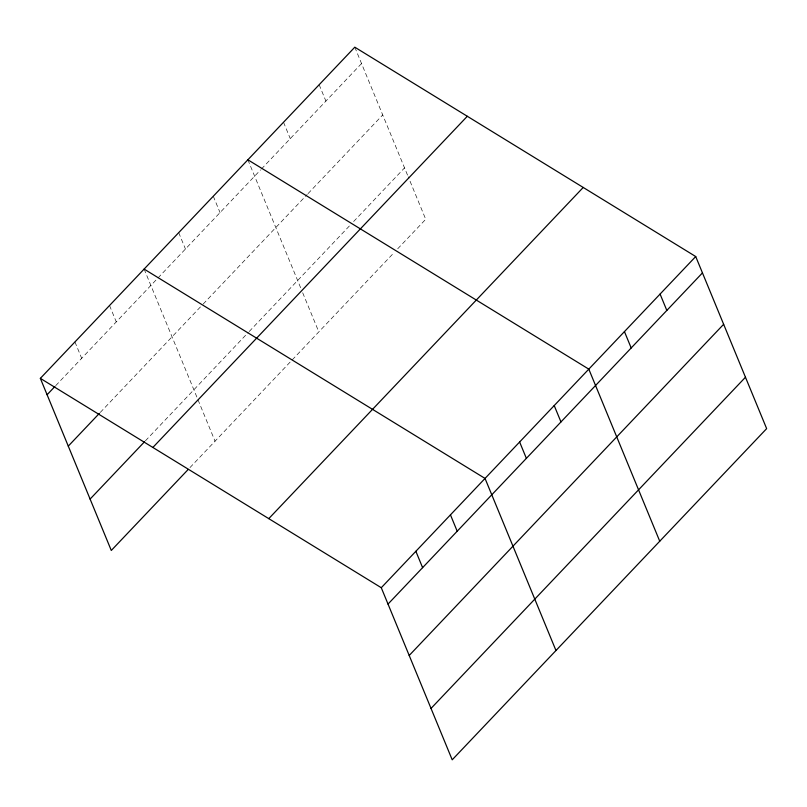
<?xml version="1.0" encoding="UTF-8"?>
<svg xmlns="http://www.w3.org/2000/svg" width="807" height="807" viewBox="0 0 807 807"><rect width="100%" height="100%" fill="white"/><g stroke="black" fill="none" stroke-linecap="round" stroke-linejoin="round"><path stroke-width="0.61" stroke-dasharray="4.04 3.03" d="M55.744 385.625L260.57 169.904M261.418 169.006L361.536 63.551M100.27 412.427L202.305 304.955M203.172 304.047L307.205 194.477M308.052 193.589L382.72 114.947M145.442 440.783L248.344 332.403M249.212 331.495L350.238 225.082M353.637 221.511L404.539 167.886M189.968 467.586L394.33 252.349M397.72 248.768L425.723 219.282L408.231 176.824M354.798 47.189L407.767 175.714M319.158 84.725L325.897 101.087M283.519 122.261L290.268 138.622M247.88 159.796L300.86 288.311M302.696 292.78L318.815 331.879M213.29 196.222L220.039 212.584M178.71 232.658L185.449 249.02M144.12 269.084L197.554 398.719M198.008 399.838L215.045 441.177M109.53 305.51L116.269 321.872M74.94 341.946L81.678 358.308"/><path stroke-width="1.21" d="M40.35 378.372L354.798 47.189L695.715 256.535L766.65 428.628L452.202 759.811L381.277 587.718L40.35 378.372L111.285 550.465L188.243 469.412M47.099 394.734L54.876 386.543M68.272 446.13L99.402 413.335M90.102 499.079L144.574 441.701M152.856 447.461L467.303 116.279M268.771 518.639L583.219 187.456M381.277 587.718L695.715 256.535M388.016 604.08L702.463 272.897M409.199 655.476L723.647 324.293M431.029 708.415L745.466 377.232M247.88 159.796L588.807 369.142L659.743 541.225M144.12 269.084L485.037 478.43L555.973 650.523M660.086 294.071L666.824 310.433M624.447 331.606L631.185 347.968M554.217 405.568L560.966 421.93M519.627 441.994L526.376 458.356M450.457 514.856L457.196 531.218M415.867 551.292L422.606 567.654"/></g></svg>
